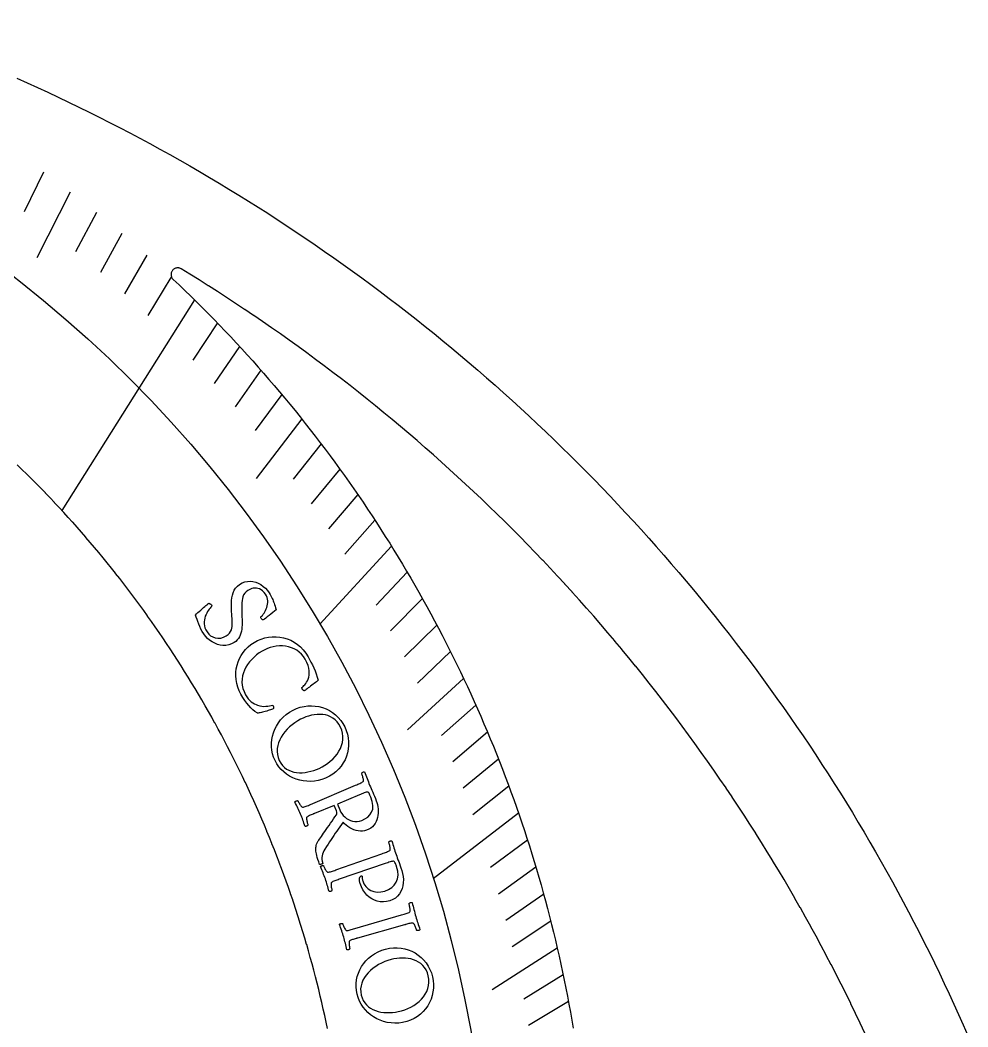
# Model space of a CAD drawing. Header units: millimetres. Extents: x -70 to 70, y -70 to 70.
# Drawn here: x 28.57 to 64.35, y 28.38 to 66.37 of the extents above; entities that cross this region are included whole.
import ezdxf

# ---------------------------------------------------------------- set-up
doc = ezdxf.new("R2010")
doc.units = ezdxf.units.MM
for name, color, linetype in [('CUT_INNER', 6, 'Continuous'), ('CUT_OUTER', 1, 'Continuous'), ('ENGRAVE', 7, 'Continuous'), ('ENGRAVE_FINE', 8, 'Continuous'), ('TEXT', 5, 'Continuous')]:
    doc.layers.add(name, color=color, linetype=linetype)

msp = doc.modelspace()

# ---------------------------------------------------------------- linework, layer by layer
at = {"layer": 'CUT_INNER'}
for points in [[(60.4605, 28.1439), (60.2874, 28.513), (60.2867, 28.5143), (60.1113, 28.8823), (60.1106, 28.8837), (59.9329, 29.2506), (59.9323, 29.252), (59.7523, 29.6178), (59.7516, 29.6192), (59.5695, 29.9839), (59.5688, 29.9853), (59.3844, 30.3488), (59.3837, 30.3502), (59.197, 30.7126), (59.1963, 30.714), (59.0075, 31.0753), (59.0068, 31.0767), (58.8157, 31.4368), (58.815, 31.4381), (58.6217, 31.7971), (58.621, 31.7984), (58.4255, 32.1562), (58.4247, 32.1575), (58.2271, 32.514), (58.2263, 32.5154), (58.0265, 32.8707), (58.0257, 32.872), (57.8237, 33.2261), (57.8229, 33.2275), (57.6187, 33.5803), (57.618, 33.5816), (57.4116, 33.9332), (57.4108, 33.9345), (57.2023, 34.2849), (57.2015, 34.2862), (56.9909, 34.6352), (56.9901, 34.6365), (56.7773, 34.9842), (56.7765, 34.9855), (56.5616, 35.332), (56.5607, 35.3333), (56.3437, 35.6783), (56.3429, 35.6796), (56.1237, 36.0234), (56.1229, 36.0247), (55.9016, 36.3671), (55.9008, 36.3684), (55.6774, 36.7094), (55.6766, 36.7107), (55.4511, 37.0503), (55.4503, 37.0516), (55.2228, 37.3899), (55.2219, 37.3912), (54.9923, 37.728), (54.9914, 37.7293), (54.7598, 38.0647), (54.7589, 38.066), (54.5252, 38.4), (54.5243, 38.4013), (54.2885, 38.7339), (54.2876, 38.7351), (54.0498, 39.0662), (54.0489, 39.0675), (53.8091, 39.3971), (53.8082, 39.3984), (53.5664, 39.7266), (53.5655, 39.7278), (53.3216, 40.0545), (53.3207, 40.0557), (53.0748, 40.3809), (53.0739, 40.3821), (52.8261, 40.7058), (52.8251, 40.707), (52.5753, 41.0292), (52.5743, 41.0304), (52.3226, 41.351), (52.3216, 41.3522), (52.0678, 41.6713), (52.0669, 41.6725), (51.8112, 41.99), (51.8102, 41.9912), (51.5526, 42.3071), (51.5516, 42.3083), (51.292, 42.6226), (51.291, 42.6238), (51.0295, 42.9365), (51.0285, 42.9377), (50.7651, 43.2488), (50.7641, 43.25), (50.4988, 43.5595), (50.4978, 43.5607), (50.2305, 43.8685), (50.2295, 43.8697), (49.9604, 44.1759), (49.9594, 44.1771), (49.6884, 44.4817), (49.6874, 44.4828), (49.4145, 44.7857), (49.4135, 44.7868), (49.1388, 45.0881), (49.1378, 45.0892), (48.8612, 45.3887), (48.8602, 45.3898), (48.5818, 45.6877), (48.5808, 45.6888), (48.3006, 45.9849), (48.2995, 45.986), (48.0175, 46.2804), (48.0164, 46.2815), (47.7326, 46.5742), (47.7316, 46.5753), (47.446, 46.8662), (47.4449, 46.8673), (47.1575, 47.1564), (47.1564, 47.1575), (46.8673, 47.4449), (46.8662, 47.446), (46.5753, 47.7316), (46.5742, 47.7326), (46.2815, 48.0164), (46.2804, 48.0175), (45.986, 48.2995), (45.9849, 48.3006), (45.6888, 48.5808), (45.6877, 48.5818), (45.3898, 48.8602), (45.3887, 48.8612), (45.0892, 49.1378), (45.0881, 49.1388), (44.7868, 49.4135), (44.7857, 49.4145), (44.4828, 49.6874), (44.4817, 49.6884), (44.1771, 49.9594), (44.1759, 49.9604), (43.8697, 50.2295), (43.8685, 50.2305), (43.5607, 50.4978), (43.5595, 50.4988), (43.25, 50.7641), (43.2488, 50.7651), (42.9377, 51.0285), (42.9365, 51.0295), (42.6238, 51.291), (42.6226, 51.292), (42.3083, 51.5516), (42.3071, 51.5526), (41.9912, 51.8102), (41.99, 51.8112), (41.6725, 52.0669), (41.6713, 52.0678), (41.3522, 52.3216), (41.351, 52.3226), (41.0304, 52.5743), (41.0292, 52.5753), (40.707, 52.8251), (40.7058, 52.8261), (40.3821, 53.0739), (40.3809, 53.0748), (40.0557, 53.3207), (40.0545, 53.3216), (39.7278, 53.5655), (39.7266, 53.5664), (39.3984, 53.8082), (39.3971, 53.8091), (39.0675, 54.0489), (39.0662, 54.0498), (38.7351, 54.2876), (38.7339, 54.2885), (38.4013, 54.5243), (38.4, 54.5252), (38.066, 54.7589), (38.0647, 54.7598), (37.7293, 54.9914), (37.728, 54.9923), (37.3912, 55.2219), (37.3899, 55.2228), (37.0516, 55.4503), (37.0503, 55.4511), (36.7107, 55.6766), (36.7094, 55.6774), (36.3684, 55.9008), (36.3671, 55.9016), (36.0247, 56.1229), (36.0234, 56.1237), (35.6796, 56.3429), (35.6783, 56.3437), (35.3333, 56.5607), (35.332, 56.5616), (34.9855, 56.7765), (34.9842, 56.7773), (34.6514, 56.981), (34.6299, 56.9927), (34.6074, 57.0023), (34.5841, 57.0096), (34.5602, 57.0146), (34.5359, 57.0173), (34.5114, 57.0175), (34.487, 57.0154), (34.463, 57.0109), (34.4395, 57.0041), (34.4168, 56.995), (34.3951, 56.9838), (34.3746, 56.9704), (34.3555, 56.9552), (34.3379, 56.9381), (34.3222, 56.9194), (34.3083, 56.8993), (34.2965, 56.8779), (34.2868, 56.8554), (34.2793, 56.8321), (34.2742, 56.8082), (34.2714, 56.7839), (34.271, 56.7594), (34.273, 56.7351), (34.2774, 56.711), (34.2841, 56.6875), (34.2931, 56.6647), (34.3043, 56.643), (34.3175, 56.6224), (34.3327, 56.6032), (34.3496, 56.5856), (34.3503, 56.585), (34.5729, 56.3743), (34.7951, 56.1615), (35.016, 55.9473), (35.2355, 55.7318), (35.4537, 55.5149), (35.6706, 55.2967), (35.8861, 55.0772), (36.1003, 54.8563), (36.3132, 54.6341), (36.5246, 54.4107), (36.7347, 54.1859), (36.9434, 53.9599), (37.1507, 53.7326), (37.3566, 53.504), (37.5611, 53.2741), (37.7642, 53.043), (37.9659, 52.8107), (38.1661, 52.5771), (38.3649, 52.3423), (38.5623, 52.1063), (38.7582, 51.8691), (38.9526, 51.6307), (39.1456, 51.3911), (39.3371, 51.1503), (39.5271, 50.9083), (39.7157, 50.6652), (39.9027, 50.421), (40.0883, 50.1756), (40.2723, 49.929), (40.4548, 49.6813), (40.6358, 49.4326), (40.8153, 49.1827), (40.9932, 48.9317), (41.1696, 48.6796), (41.3444, 48.4265), (41.5177, 48.1722), (41.6894, 47.917), (41.8595, 47.6606), (42.0281, 47.4033), (42.1951, 47.1449), (42.3605, 46.8855), (42.5243, 46.625), (42.6865, 46.3636), (42.8471, 46.1012), (43.006, 45.8378), (43.1634, 45.5734), (43.3191, 45.3081), (43.4732, 45.0418), (43.6257, 44.7746), (43.7765, 44.5065), (43.9257, 44.2374), (44.0732, 43.9674), (44.2191, 43.6966), (44.3633, 43.4248), (44.5058, 43.1521), (44.6467, 42.8786), (44.7858, 42.6042), (44.9233, 42.329), (45.0591, 42.053), (45.1932, 41.7761), (45.3256, 41.4984), (45.4563, 41.2198), (45.5853, 40.9405), (45.7125, 40.6604), (45.8381, 40.3796), (45.9619, 40.0979), (46.084, 39.8155), (46.2043, 39.5324), (46.3229, 39.2485), (46.4398, 38.9639), (46.5549, 38.6786), (46.6683, 38.3926), (46.7799, 38.1059), (46.8897, 37.8185), (46.9978, 37.5305), (47.1041, 37.2418), (47.2087, 36.9524), (47.3114, 36.6625), (47.4124, 36.3718), (47.5116, 36.0806), (47.609, 35.7888), (47.7046, 35.4964), (47.7984, 35.2034), (47.8905, 34.9098), (47.9807, 34.6157), (48.0691, 34.321), (48.1557, 34.0258), (48.2405, 33.73), (48.3234, 33.4338), (48.4046, 33.137), (48.4839, 32.8398), (48.5614, 32.542), (48.6371, 32.2438), (48.7109, 31.9452), (48.7829, 31.6461), (48.8531, 31.3465), (48.9214, 31.0466), (48.9879, 30.7462), (49.0526, 30.4454), (49.1154, 30.1442), (49.1763, 29.8427), (49.2354, 29.5407), (49.2927, 29.2384), (49.3481, 28.9358), (49.4016, 28.6329), (49.4533, 28.3296)], [(40.1758, 28.3089), (40.1248, 28.5538), (40.1245, 28.5553), (40.0719, 28.7998), (40.0716, 28.8013), (40.0175, 29.0455), (40.0172, 29.047), (39.9616, 29.2909), (39.9613, 29.2924), (39.9042, 29.5359), (39.9039, 29.5374), (39.8453, 29.7806), (39.845, 29.7821), (39.785, 30.0249), (39.7846, 30.0264), (39.7231, 30.2688), (39.7227, 30.2703), (39.6597, 30.5124), (39.6593, 30.5139), (39.5948, 30.7555), (39.5944, 30.757), (39.5284, 30.9983), (39.528, 30.9998), (39.4606, 31.2406), (39.4601, 31.2421), (39.3912, 31.4825), (39.3908, 31.484), (39.3204, 31.724), (39.32, 31.7255), (39.2481, 31.9651), (39.2476, 31.9665), (39.1743, 32.2057), (39.1738, 32.2071), (39.099, 32.4458), (39.0986, 32.4473), (39.0223, 32.6855), (39.0218, 32.6869), (38.9441, 32.9247), (38.9436, 32.9261), (38.8644, 33.1634), (38.8639, 33.1648), (38.7833, 33.4016), (38.7828, 33.4031), (38.7007, 33.6393), (38.7002, 33.6408), (38.6167, 33.8765), (38.6161, 33.878), (38.5312, 34.1132), (38.5306, 34.1147), (38.4442, 34.3494), (38.4437, 34.3508), (38.3558, 34.585), (38.3553, 34.5864), (38.266, 34.8201), (38.2654, 34.8215), (38.1747, 35.0546), (38.1741, 35.056), (38.0819, 35.2886), (38.0814, 35.29), (37.9878, 35.5219), (37.9872, 35.5234), (37.8922, 35.7547), (37.8916, 35.7561), (37.7952, 35.9869), (37.7946, 35.9883), (37.6967, 36.2185), (37.6961, 36.22), (37.5969, 36.4495), (37.5963, 36.4509), (37.4956, 36.6799), (37.495, 36.6813), (37.3929, 36.9097), (37.3923, 36.9111), (37.2888, 37.1388), (37.2882, 37.1402), (37.1834, 37.3673), (37.1827, 37.3687), (37.0765, 37.5951), (37.0758, 37.5965), (36.9682, 37.8223), (36.9675, 37.8237), (36.8585, 38.0488), (36.8578, 38.0501), (36.7474, 38.2746), (36.7467, 38.276), (36.635, 38.4997), (36.6343, 38.5011), (36.5211, 38.7242), (36.5204, 38.7255), (36.4059, 38.9479), (36.4052, 38.9493), (36.2893, 39.1709), (36.2886, 39.1723), (36.1714, 39.3932), (36.1707, 39.3946), (36.0521, 39.6148), (36.0514, 39.6162), (35.9314, 39.8357), (35.9307, 39.837), (35.8094, 40.0558), (35.8087, 40.0571), (35.686, 40.2751), (35.6853, 40.2764), (35.5613, 40.4937), (35.5606, 40.495), (35.4353, 40.7115), (35.4345, 40.7128), (35.3079, 40.9285), (35.3071, 40.9299), (35.1792, 41.1448), (35.1784, 41.1461), (35.0492, 41.3603), (35.0484, 41.3616), (34.9178, 41.5749), (34.917, 41.5762), (34.7851, 41.7888), (34.7843, 41.7901), (34.6512, 42.0018), (34.6503, 42.0031), (34.5159, 42.214), (34.515, 42.2153), (34.3793, 42.4254), (34.3784, 42.4266), (34.2414, 42.6359), (34.2406, 42.6372), (34.1022, 42.8456), (34.1014, 42.8468), (33.9618, 43.0544), (33.9609, 43.0556), (33.8201, 43.2623), (33.8192, 43.2636), (33.6771, 43.4694), (33.6762, 43.4707), (33.5328, 43.6756), (33.5319, 43.6769), (33.3873, 43.8809), (33.3864, 43.8822), (33.2405, 44.0853), (33.2396, 44.0866), (33.0924, 44.2888), (33.0915, 44.2901), (32.9431, 44.4914), (32.9422, 44.4927), (32.7926, 44.6931), (32.7917, 44.6943), (32.6408, 44.8939), (32.6399, 44.8951), (32.4878, 45.0937), (32.4869, 45.0949), (32.3336, 45.2925), (32.3327, 45.2937), (32.1782, 45.4905), (32.1773, 45.4917), (32.0216, 45.6874), (32.0206, 45.6886), (31.8637, 45.8834), (31.8627, 45.8846), (31.7047, 46.0784), (31.7037, 46.0796), (31.5444, 46.2725), (31.5434, 46.2737), (31.383, 46.4656), (31.382, 46.4667), (31.2204, 46.6576), (31.2194, 46.6588), (31.0566, 46.8487), (31.0556, 46.8498), (30.8916, 47.0387), (30.8906, 47.0399), (30.7255, 47.2278), (30.7245, 47.2289), (30.5582, 47.4158), (30.5572, 47.4169), (30.3898, 47.6028), (30.3888, 47.6039), (30.2202, 47.7887), (30.2192, 47.7899), (30.0495, 47.9736), (30.0485, 47.9748), (29.8777, 48.1575), (29.8766, 48.1586), (29.7047, 48.3403), (29.7037, 48.3414), (29.5306, 48.522), (29.5296, 48.5231), (29.3554, 48.7027), (29.3544, 48.7038), (29.1791, 48.8823), (29.1781, 48.8834), (29.0018, 49.0608), (29.0007, 49.0618), (28.8233, 49.2382), (28.8222, 49.2392), (28.6437, 49.4145), (28.6426, 49.4155), (28.463, 49.5897)]]:
    msp.add_lwpolyline(points, dxfattribs=at)
at = {"layer": 'CUT_OUTER'}
msp.add_lwpolyline([(28.4472, 64.1778), (28.8405, 64.0021), (29.2327, 63.8239), (29.6237, 63.6433), (30.0137, 63.4604), (30.4025, 63.275), (30.7902, 63.0873), (31.1767, 62.8972), (31.562, 62.7047), (31.9462, 62.5098), (32.3291, 62.3127), (32.7109, 62.1131), (33.0914, 61.9112), (33.4706, 61.707), (33.8486, 61.5005), (34.2254, 61.2916), (34.6008, 61.0805), (34.9749, 60.867), (35.3477, 60.6513), (35.7192, 60.4332), (36.0894, 60.2129), (36.4581, 59.9904), (36.8255, 59.7655), (37.1916, 59.5385), (37.5562, 59.3091), (37.9194, 59.0776), (38.2812, 58.8438), (38.6415, 58.6078), (39.0004, 58.3696), (39.3578, 58.1292), (39.7137, 57.8866), (40.0682, 57.6418), (40.4211, 57.3949), (40.7725, 57.1458), (41.1224, 56.8945), (41.4707, 56.6411), (41.8175, 56.3856), (42.1627, 56.128), (42.5063, 55.8682), (42.8483, 55.6063), (43.1887, 55.3424), (43.5274, 55.0763), (43.8645, 54.8082), (44.2, 54.538), (44.5338, 54.2658), (44.8659, 53.9915), (45.1964, 53.7152), (45.5251, 53.4369), (45.8522, 53.1566), (46.1775, 52.8742), (46.501, 52.5899), (46.8228, 52.3036), (47.1429, 52.0153), (47.4611, 51.725), (47.7776, 51.4328), (48.0923, 51.1387), (48.4052, 50.8427), (48.7162, 50.5447), (49.0255, 50.2448), (49.3328, 49.9431), (49.6384, 49.6394), (49.942, 49.3339), (50.2438, 49.0266), (50.5436, 48.7173), (50.8416, 48.4063), (51.1377, 48.0934), (51.4318, 47.7787), (51.724, 47.4623), (52.0143, 47.144), (52.3025, 46.824), (52.5889, 46.5022), (52.8732, 46.1786), (53.1556, 45.8533), (53.4359, 45.5263), (53.7142, 45.1976), (53.9906, 44.8671), (54.2648, 44.535), (54.5371, 44.2012), (54.8073, 43.8657), (55.0754, 43.5286), (55.3414, 43.1899), (55.6054, 42.8495), (55.8673, 42.5075), (56.1271, 42.1639), (56.3847, 41.8187), (56.6402, 41.4719), (56.8936, 41.1236), (57.1449, 40.7738), (57.394, 40.4224), (57.641, 40.0694), (57.8857, 39.715), (58.1283, 39.3591), (58.3687, 39.0017), (58.607, 38.6428), (58.843, 38.2825), (59.0767, 37.9207), (59.3083, 37.5575), (59.5376, 37.1929), (59.7647, 36.8268), (59.9896, 36.4594), (60.2122, 36.0907), (60.4325, 35.7205), (60.6505, 35.3491), (60.8663, 34.9762), (61.0797, 34.6021), (61.2909, 34.2267), (61.4998, 33.85), (61.7063, 33.472), (61.9105, 33.0927), (62.1124, 32.7122), (62.3119, 32.3305), (62.5092, 31.9475), (62.704, 31.5634), (62.8965, 31.1781), (63.0866, 30.7915), (63.2744, 30.4039), (63.4597, 30.0151), (63.6427, 29.6251), (63.8233, 29.234), (64.0014, 28.8419), (64.1772, 28.4486), (64.3506, 28.0543)], dxfattribs=at)
at = {"layer": 'ENGRAVE'}
for points in [[(35.1575, 55.8086), (30.152, 47.8629)], [(42.5907, 46.5183), (39.8936, 43.5725)], [(47.3881, 36.4423), (44.1694, 33.967)]]:
    msp.add_lwpolyline(points, dxfattribs=at)
msp.add_circle((0, 20.0601), 46.307, dxfattribs=at)
at = {"layer": 'ENGRAVE_FINE'}
for points in [[(29.4566, 60.6349), (28.7272, 59.1334)], [(30.4678, 59.8813), (29.204, 57.3975)], [(31.4551, 59.106), (30.6689, 57.6287)], [(32.4181, 58.3102), (31.6039, 56.8456)], [(33.3565, 57.4948), (32.5144, 56.0433)], [(34.2697, 56.6606), (33.4001, 55.2228)], [(36.0196, 54.9399), (35.0957, 53.5306)], [(36.8557, 54.0552), (35.905, 52.6609)], [(37.6655, 53.1557), (36.6884, 51.7767)], [(38.449, 52.2421), (37.4457, 50.8789)], [(39.206, 51.3155), (37.4894, 49.0687)], [(39.9364, 50.3767), (38.8816, 49.0463)], [(40.64, 49.4267), (39.5601, 48.1133)], [(41.3169, 48.4664), (40.2121, 47.1704)], [(41.9672, 47.4967), (40.8378, 46.2184)], [(43.1877, 45.5323), (42.0101, 44.2908)], [(43.7581, 44.5394), (42.5571, 43.3168)], [(44.3022, 43.5404), (43.078, 42.3372)], [(44.8201, 42.5361), (43.573, 41.3526)], [(45.3119, 41.5274), (43.1937, 39.5861)], [(45.7778, 40.5149), (44.4863, 39.3719)], [(46.2182, 39.4995), (44.905, 38.3772)], [(46.6332, 38.4818), (45.2988, 37.3806)], [(47.0231, 37.4625), (45.6678, 36.3828)], [(47.7287, 35.4218), (46.333, 34.3861)], [(48.045, 34.4018), (46.6298, 33.3884)], [(48.3375, 33.3827), (46.9031, 32.3921)], [(48.6065, 32.3652), (47.1534, 31.3976)], [(48.8524, 31.3498), (46.3962, 29.7736)], [(49.0754, 30.3371), (47.5861, 29.4165)], [(49.276, 29.3275), (47.7694, 28.4308)]]:
    msp.add_lwpolyline(points, dxfattribs=at)
at = {"layer": 'TEXT'}
for points in [[(37.975, 44.7557), (38.0115, 44.6976), (38.0431, 44.6435), (38.0697, 44.5934), (38.0913, 44.5474), (38.11, 44.5027), (38.1277, 44.4568), (38.1446, 44.4096), (38.1606, 44.3613), (38.1772, 44.3094), (38.1961, 44.2518), (38.2171, 44.1885), (38.2404, 44.1195), (38.1758, 44.0634), (38.1092, 44.0078), (38.0407, 43.9527), (37.9702, 43.8981), (37.9031, 43.8474), (37.8448, 43.8039), (37.7954, 43.7677), (37.7548, 43.7387), (37.7459, 43.7335), (37.7354, 43.7333), (37.7234, 43.7381), (37.7098, 43.7481), (37.6965, 43.7602), (37.6852, 43.7716), (37.6761, 43.7823), (37.669, 43.7922), (37.6619, 43.8056), (37.6576, 43.8186), (37.656, 43.8314), (37.6572, 43.8439), (37.6886, 43.8718), (37.7203, 43.9053), (37.7524, 43.9445), (37.7848, 43.9893), (37.8157, 44.0385), (37.8433, 44.0907), (37.8677, 44.146), (37.8887, 44.2045), (37.9053, 44.265), (37.916, 44.3268), (37.9211, 44.3897), (37.9204, 44.4539), (37.9124, 44.5181), (37.8955, 44.5811), (37.8698, 44.6428), (37.8352, 44.7033), (37.7836, 44.7739), (37.7293, 44.831), (37.6725, 44.8746), (37.6133, 44.9048), (37.553, 44.9239), (37.4932, 44.9342), (37.4338, 44.9358), (37.3749, 44.9287), (37.3181, 44.9149), (37.2649, 44.8967), (37.2154, 44.8739), (37.1695, 44.8468), (37.1041, 44.7961), (37.0511, 44.7398), (37.0105, 44.6778), (36.9822, 44.6102), (36.9631, 44.5381), (36.9501, 44.4627), (36.9431, 44.384), (36.9422, 44.302), (36.944, 44.2182), (36.9453, 44.1338), (36.9462, 44.049), (36.9466, 43.9637), (36.9481, 43.8988), (36.9496, 43.8307), (36.9511, 43.7594), (36.9526, 43.6849), (36.9528, 43.6087), (36.9504, 43.5323), (36.9453, 43.4557), (36.9377, 43.3789), (36.9257, 43.3035), (36.9076, 43.231), (36.8833, 43.1614), (36.853, 43.0946), (36.8153, 43.0322), (36.7691, 42.9756), (36.7144, 42.9249), (36.6511, 42.88), (36.5504, 42.8269), (36.4471, 42.7911), (36.341, 42.7725), (36.2324, 42.771), (36.1242, 42.7845), (36.0195, 42.8109), (35.9183, 42.85), (35.8205, 42.9019), (35.7288, 42.9647), (35.6458, 43.0364), (35.5715, 43.117), (35.5058, 43.2068), (35.4508, 43.2964), (35.4017, 43.3876), (35.3585, 43.4805), (35.3212, 43.5752), (35.2872, 43.6679), (35.254, 43.7551), (35.2216, 43.8367), (35.1901, 43.9129), (35.2369, 43.9599), (35.286, 44.0075), (35.3374, 44.0556), (35.391, 44.1044), (35.4442, 44.1518), (35.4944, 44.1959), (35.5415, 44.2365), (35.5855, 44.2738), (35.6241, 44.3059), (35.6548, 44.3309), (35.6776, 44.3489), (35.6925, 44.3599), (35.7077, 44.3564), (35.7227, 44.3518), (35.7375, 44.346), (35.7521, 44.3391), (35.7658, 44.3309), (35.7781, 44.3214), (35.7889, 44.3106), (35.7983, 44.2984), (35.8063, 44.2822), (35.808, 44.2664), (35.8034, 44.251), (35.7926, 44.236), (35.7692, 44.2101), (35.7431, 44.178), (35.7142, 44.1397), (35.6824, 44.0953), (35.6502, 44.0455), (35.62, 43.9912), (35.5918, 43.9324), (35.5656, 43.8691), (35.544, 43.8025), (35.5295, 43.7335), (35.5221, 43.6621), (35.5218, 43.5885), (35.5311, 43.513), (35.5527, 43.4364), (35.5865, 43.3584), (35.6326, 43.2791), (35.6937, 43.201), (35.7657, 43.1376), (35.8488, 43.0889), (35.9429, 43.0549), (36.0434, 43.0398), (36.1455, 43.0482), (36.2493, 43.0802), (36.3548, 43.1357), (36.4243, 43.1859), (36.4799, 43.2393), (36.5216, 43.2961), (36.5494, 43.3563), (36.5672, 43.4198), (36.5788, 43.4867), (36.5841, 43.557), (36.5833, 43.6308), (36.5791, 43.7076), (36.5743, 43.7871), (36.5688, 43.8694), (36.5628, 43.9544), (36.5589, 44.0513), (36.556, 44.1509), (36.5542, 44.253), (36.5534, 44.3578), (36.5571, 44.4625), (36.5689, 44.5644), (36.5886, 44.6635), (36.6164, 44.7598), (36.6554, 44.8505), (36.7087, 44.9327), (36.7765, 45.0063), (36.8588, 45.0714), (36.9551, 45.1273), (37.0541, 45.1659), (37.1558, 45.1873), (37.2602, 45.1913), (37.3646, 45.1797), (37.4663, 45.1547), (37.5653, 45.1161), (37.6615, 45.0639), (37.7522, 45.0004), (37.8347, 44.9278), (37.909, 44.8463), (37.975, 44.7557)], [(39.4468, 42.3384), (39.501, 42.24), (39.5542, 42.1381), (39.6065, 42.0327), (39.6579, 41.9239), (39.7068, 41.8119), (39.752, 41.6968), (39.7934, 41.5789), (39.831, 41.458), (39.8265, 41.4544), (39.813, 41.4437), (39.7905, 41.4259), (39.7589, 41.4009), (39.7212, 41.3714), (39.6802, 41.3398), (39.6359, 41.3061), (39.5884, 41.2704), (39.5403, 41.2344), (39.4946, 41.2), (39.4511, 41.1672), (39.4099, 41.1359), (39.3739, 41.1088), (39.346, 41.0882), (39.3261, 41.0741), (39.3142, 41.0667), (39.3065, 41.0625), (39.2965, 41.0624), (39.2844, 41.0662), (39.2702, 41.0741), (39.2558, 41.0847), (39.243, 41.0969), (39.2319, 41.1106), (39.2224, 41.1259), (39.2159, 41.1398), (39.2114, 41.1535), (39.2088, 41.1669), (39.2083, 41.1802), (39.2297, 41.1987), (39.2554, 41.223), (39.2855, 41.2533), (39.3199, 41.2895), (39.3553, 41.332), (39.3883, 41.3811), (39.4191, 41.4368), (39.4474, 41.4991), (39.4703, 41.5682), (39.4846, 41.6441), (39.4904, 41.727), (39.4875, 41.8168), (39.4725, 41.9138), (39.4422, 42.0182), (39.3964, 42.1299), (39.3351, 42.2488), (39.2693, 42.3513), (39.1944, 42.4419), (39.1104, 42.5206), (39.0174, 42.5872), (38.9177, 42.6422), (38.8134, 42.6859), (38.7046, 42.7184), (38.5914, 42.7396), (38.476, 42.7501), (38.3607, 42.7505), (38.2455, 42.7407), (38.1305, 42.7209), (38.0179, 42.6919), (37.9098, 42.6546), (37.8063, 42.6091), (37.7074, 42.5555), (37.602, 42.4876), (37.502, 42.4128), (37.4072, 42.3313), (37.3178, 42.2431), (37.2356, 42.1493), (37.1628, 42.051), (37.0993, 41.9482), (37.0451, 41.8411), (37.0018, 41.7305), (36.9712, 41.6177), (36.9533, 41.5024), (36.948, 41.3848), (36.9574, 41.2658), (36.9836, 41.1463), (37.0266, 41.0263), (37.0863, 40.9055), (37.1357, 40.8253), (37.1881, 40.7552), (37.2436, 40.6951), (37.3022, 40.6451), (37.3621, 40.6031), (37.4217, 40.5674), (37.481, 40.5378), (37.5399, 40.5145), (37.62, 40.491), (37.6988, 40.4765), (37.7764, 40.4711), (37.8527, 40.4749), (37.9255, 40.4842), (37.9923, 40.4952), (38.0531, 40.5079), (38.108, 40.5223), (38.1264, 40.4905), (38.138, 40.457), (38.1431, 40.4218), (38.1414, 40.385), (38.1239, 40.3768), (38.0987, 40.3666), (38.0657, 40.3545), (38.0251, 40.3404), (37.9795, 40.3253), (37.9318, 40.31), (37.8821, 40.2945), (37.8303, 40.2787), (37.7786, 40.2638), (37.7294, 40.2508), (37.6826, 40.2397), (37.6382, 40.2305), (37.5986, 40.2238), (37.5661, 40.2202), (37.5406, 40.2198), (37.5222, 40.2226), (37.4394, 40.2801), (37.3591, 40.3456), (37.2812, 40.4189), (37.2055, 40.5001), (37.1313, 40.5907), (37.0578, 40.692), (36.9848, 40.804), (36.9121, 40.9268), (36.8429, 41.063), (36.7886, 41.2003), (36.7493, 41.339), (36.7248, 41.4791), (36.7144, 41.6188), (36.7171, 41.7562), (36.7328, 41.8914), (36.7618, 42.0245), (36.8031, 42.1538), (36.8558, 42.2777), (36.92, 42.3961), (36.9958, 42.5091), (37.0824, 42.615), (37.1792, 42.7121), (37.2862, 42.8003), (37.4036, 42.8795), (37.5352, 42.9518), (37.67, 43.0098), (37.8081, 43.0534), (37.9495, 43.0825), (38.0922, 43.0975), (38.2344, 43.0988), (38.376, 43.0863), (38.5171, 43.0599), (38.6554, 43.0194), (38.7889, 42.9644), (38.9173, 42.8949), (39.0407, 42.8111), (39.1568, 42.7131), (39.2632, 42.6017), (39.36, 42.4767), (39.4468, 42.3384)], [(40.8274, 39.6942), (40.8854, 39.5577), (40.9291, 39.4193), (40.9585, 39.2792), (40.9737, 39.1373), (40.9746, 38.9959), (40.9616, 38.857), (40.9346, 38.7206), (40.8936, 38.5869), (40.8394, 38.4576), (40.7724, 38.3347), (40.6927, 38.2181), (40.6004, 38.1079), (40.4956, 38.0061), (40.3786, 37.9149), (40.2493, 37.8343), (40.1079, 37.7641), (39.9681, 37.7101), (39.8273, 37.6712), (39.6857, 37.6472), (39.5432, 37.6379), (39.4018, 37.6421), (39.2633, 37.6583), (39.1278, 37.6866), (38.9951, 37.7267), (38.8674, 37.7783), (38.7467, 37.8406), (38.6328, 37.9137), (38.5257, 37.9976), (38.4274, 38.0915), (38.3399, 38.1947), (38.2631, 38.3072), (38.1969, 38.4292), (38.1434, 38.5552), (38.1029, 38.6837), (38.0755, 38.8149), (38.061, 38.9487), (38.0596, 39.0832), (38.0712, 39.2161), (38.0959, 39.3475), (38.1338, 39.4775), (38.1843, 39.6044), (38.2469, 39.7266), (38.3217, 39.8441), (38.4087, 39.957), (38.5078, 40.0629), (38.6188, 40.1596), (38.7417, 40.2472), (38.8767, 40.3254), (39.0128, 40.3884), (39.151, 40.4366), (39.2915, 40.4699), (39.4341, 40.4881), (39.5767, 40.492), (39.7171, 40.4826), (39.8552, 40.4596), (39.9911, 40.4232), (40.1227, 40.3736), (40.2481, 40.3114), (40.3672, 40.2366), (40.4798, 40.1491), (40.5836, 40.0503), (40.6762, 39.9415), (40.7575, 39.8227), (40.8274, 39.6942)], [(40.668, 39.6892), (40.6087, 39.7962), (40.541, 39.8888), (40.465, 39.967), (40.3808, 40.0306), (40.2905, 40.0813), (40.1963, 40.1204), (40.0981, 40.148), (39.996, 40.1641), (39.8914, 40.1699), (39.7858, 40.1667), (39.6791, 40.1544), (39.5713, 40.1332), (39.4646, 40.1045), (39.3608, 40.07), (39.2599, 40.0296), (39.162, 39.9834), (39.052, 39.9226), (38.946, 39.8541), (38.8442, 39.7782), (38.7465, 39.6949), (38.6549, 39.6056), (38.5718, 39.5118), (38.497, 39.4136), (38.4306, 39.311), (38.3744, 39.2052), (38.3304, 39.0976), (38.2985, 38.9882), (38.2787, 38.8769), (38.2734, 38.7648), (38.2849, 38.653), (38.3132, 38.5413), (38.3583, 38.4297), (38.4139, 38.3288), (38.4779, 38.2413), (38.5501, 38.1672), (38.6308, 38.1065), (38.7183, 38.0578), (38.8107, 38.0195), (38.9082, 37.9917), (39.0108, 37.9744), (39.1165, 37.9666), (39.2235, 37.9673), (39.3316, 37.9765), (39.4411, 37.9943), (39.5496, 38.0192), (39.6554, 38.0497), (39.7583, 38.0858), (39.8582, 38.1276), (39.9708, 38.1834), (40.0793, 38.2469), (40.1836, 38.3182), (40.2837, 38.3974), (40.3774, 38.4833), (40.4625, 38.5748), (40.5387, 38.672), (40.6062, 38.7749), (40.663, 38.882), (40.7072, 38.9917), (40.7386, 39.1042), (40.7574, 39.2192), (40.7611, 39.3359), (40.7475, 39.4532), (40.7165, 39.571), (40.668, 39.6892)], [(42.0195, 36.9105), (42.0452, 36.838), (42.0656, 36.7622), (42.0806, 36.683), (42.0903, 36.6006), (42.094, 36.517), (42.0912, 36.4344), (42.082, 36.3528), (42.0664, 36.2722), (42.0436, 36.1943), (42.0129, 36.1206), (41.9743, 36.051), (41.9278, 35.9857), (41.8729, 35.9263), (41.8088, 35.8746), (41.7356, 35.8305), (41.6534, 35.7939), (41.5797, 35.772), (41.5031, 35.7608), (41.4236, 35.7602), (41.3413, 35.7702), (41.2585, 35.7891), (41.1776, 35.8151), (41.0987, 35.8484), (41.0216, 35.8888), (40.9488, 35.9348), (40.8826, 35.9846), (40.8231, 36.0385), (40.7702, 36.0963), (40.7046, 36.0087), (40.6421, 35.9238), (40.5826, 35.8416), (40.5262, 35.7619), (40.4716, 35.6831), (40.4175, 35.6036), (40.364, 35.5233), (40.3109, 35.4422), (40.2566, 35.3586), (40.1996, 35.2706), (40.1396, 35.1782), (40.0767, 35.0816), (40.0388, 35.0174), (40.0087, 34.9543), (39.9865, 34.8921), (39.9721, 34.831), (39.9658, 34.7674), (39.968, 34.698), (39.9787, 34.6229), (39.9979, 34.5419), (39.9902, 34.5316), (39.9777, 34.523), (39.9605, 34.5162), (39.9386, 34.5112), (39.9167, 34.5076), (39.8996, 34.5051), (39.8875, 34.5039), (39.8802, 34.5038), (39.8463, 34.5997), (39.8172, 34.6877), (39.7927, 34.768), (39.7731, 34.8406), (39.7578, 34.9049), (39.7465, 34.9607), (39.7392, 35.0079), (39.736, 35.0465), (39.737, 35.0724), (39.7388, 35.1032), (39.7413, 35.139), (39.7446, 35.1797), (39.7518, 35.224), (39.7661, 35.2704), (39.7875, 35.3191), (39.8161, 35.37), (39.8307, 35.3925), (39.8512, 35.4232), (39.8773, 35.4619), (39.9092, 35.5088), (39.9459, 35.5623), (39.9865, 35.6209), (40.0309, 35.6847), (40.0792, 35.7537), (40.1303, 35.8265), (40.1829, 35.902), (40.2371, 35.98), (40.2928, 36.0607), (40.3491, 36.1421), (40.4049, 36.2223), (40.4602, 36.3014), (40.515, 36.3792), (40.5283, 36.4081), (40.5326, 36.4417), (40.5278, 36.4801), (40.5139, 36.5232), (40.4276, 36.7339), (39.6846, 36.4275), (39.6785, 36.425), (39.6724, 36.4225), (39.6663, 36.4199), (39.6602, 36.4174), (39.654, 36.4149), (39.6479, 36.4124), (39.6418, 36.4098), (39.6357, 36.4073), (39.5978, 36.3916), (39.5619, 36.3763), (39.5278, 36.3615), (39.4957, 36.3472), (39.4661, 36.3331), (39.4399, 36.3189), (39.4169, 36.3046), (39.3974, 36.2902), (39.3903, 36.2791), (39.3862, 36.2621), (39.3852, 36.2393), (39.387, 36.2107), (39.3912, 36.179), (39.3971, 36.1468), (39.4046, 36.1141), (39.4138, 36.0809), (39.4232, 36.0501), (39.4313, 36.0247), (39.4381, 36.0046), (39.4436, 35.9898), (39.436, 35.9805), (39.4249, 35.9712), (39.4102, 35.9619), (39.3919, 35.9526), (39.3729, 35.9451), (39.3561, 35.9411), (39.3414, 35.9406), (39.3289, 35.9435), (39.3088, 36.0047), (39.2888, 36.0645), (39.269, 36.123), (39.2493, 36.18), (39.2292, 36.2366), (39.2079, 36.2936), (39.1854, 36.3509), (39.1618, 36.4087), (39.1379, 36.4648), (39.1129, 36.521), (39.0869, 36.5773), (39.0599, 36.6338), (39.032, 36.6905), (39.0036, 36.7475), (38.9746, 36.8049), (38.9451, 36.8626), (38.9518, 36.8736), (38.9625, 36.8837), (38.9772, 36.8928), (38.9959, 36.9011), (39.0153, 36.9075), (39.0323, 36.9114), (39.0467, 36.9128), (39.0587, 36.9116), (39.0653, 36.8973), (39.0748, 36.8784), (39.0872, 36.8547), (39.1025, 36.8264), (39.1197, 36.7964), (39.1378, 36.7677), (39.1569, 36.7403), (39.1769, 36.7141), (39.1961, 36.692), (39.213, 36.6769), (39.2276, 36.6687), (39.2398, 36.6676), (39.269, 36.6715), (39.301, 36.6787), (39.3358, 36.6891), (39.3735, 36.7028), (39.4133, 36.7186), (39.4545, 36.7353), (39.4971, 36.7528), (39.5411, 36.7713), (41.2355, 37.4923), (41.2795, 37.5111), (41.3222, 37.5296), (41.3635, 37.5479), (41.4034, 37.5658), (41.4403, 37.5838), (41.4726, 37.6019), (41.5003, 37.6204), (41.5234, 37.6391), (41.5324, 37.6496), (41.5369, 37.6667), (41.5368, 37.6902), (41.5321, 37.7203), (41.5246, 37.7537), (41.5161, 37.7874), (41.5066, 37.8212), (41.4961, 37.8553), (41.4857, 37.8867), (41.4768, 37.9128), (41.4692, 37.9336), (41.463, 37.9489), (41.4702, 37.9588), (41.481, 37.9686), (41.4954, 37.9784), (41.5134, 37.9883), (41.5322, 37.9962), (41.549, 38.0005), (41.5637, 38.0011), (41.5765, 37.9979), (41.6016, 37.9337), (41.626, 37.8701), (41.6497, 37.8072), (41.6728, 37.745), (41.6957, 37.6833), (41.7192, 37.6222), (41.7433, 37.5617), (41.768, 37.5017), (41.7945, 37.4388), (41.8224, 37.3736), (41.8518, 37.3062), (41.8825, 37.2365), (41.9146, 37.163), (41.9482, 37.0842), (41.9832, 37), (42.0195, 36.9105)], [(41.4684, 36.1659), (41.5906, 36.2239), (41.6939, 36.2957), (41.778, 36.3815), (41.843, 36.4812), (41.8828, 36.5964), (41.8914, 36.7283), (41.8686, 36.8768), (41.8142, 37.0416), (41.8051, 37.0633), (41.7934, 37.0898), (41.7791, 37.1211), (41.7623, 37.1573), (41.7442, 37.1911), (41.7265, 37.2155), (41.709, 37.2302), (41.692, 37.2355), (41.6673, 37.2342), (41.637, 37.2284), (41.6011, 37.2181), (41.5596, 37.2033), (41.5152, 37.1861), (41.4706, 37.1685), (41.4259, 37.1505), (41.3811, 37.1321), (40.5501, 36.7845), (40.6383, 36.5689), (40.6744, 36.4928), (40.7185, 36.422), (40.7708, 36.3565), (40.8312, 36.2962), (40.898, 36.2432), (40.9693, 36.1993), (41.0452, 36.1647), (41.1257, 36.1392), (41.2092, 36.1252), (41.2942, 36.1249), (41.3806, 36.1385), (41.4684, 36.1659)], [(42.5304, 33.1357), (42.4075, 33.106), (42.2877, 33.093), (42.1711, 33.0969), (42.0577, 33.1174), (41.9494, 33.1535), (41.8479, 33.2041), (41.7533, 33.2692), (41.6655, 33.3487), (41.5861, 33.4414), (41.5167, 33.5462), (41.4572, 33.6632), (41.4075, 33.7923), (41.4019, 33.8107), (41.3966, 33.8321), (41.3914, 33.8565), (41.3863, 33.8839), (41.3823, 33.9116), (41.3801, 33.937), (41.3799, 33.9601), (41.3817, 33.981), (41.385, 33.988), (41.3894, 33.9977), (41.395, 34.0102), (41.4017, 34.0254), (41.4103, 34.0407), (41.4219, 34.0534), (41.4364, 34.0636), (41.4538, 34.0712), (41.4649, 34.0735), (41.4733, 34.072), (41.479, 34.0665), (41.4818, 34.0571), (41.4833, 34.0385), (41.4847, 34.0192), (41.486, 33.9993), (41.4872, 33.9788), (41.4892, 33.9577), (41.4929, 33.9359), (41.4981, 33.9136), (41.5051, 33.8906), (41.5552, 33.7739), (41.6225, 33.674), (41.707, 33.5907), (41.8088, 33.5238), (41.9246, 33.4785), (42.0513, 33.4599), (42.1887, 33.4681), (42.3369, 33.5033), (42.4795, 33.5605), (42.5998, 33.6347), (42.6978, 33.7259), (42.7734, 33.8344), (42.8224, 33.9592), (42.8407, 34.0991), (42.828, 34.254), (42.7842, 34.4236), (42.7765, 34.4458), (42.7664, 34.473), (42.7541, 34.5051), (42.7395, 34.5423), (42.7236, 34.5772), (42.7074, 34.6025), (42.6909, 34.6184), (42.6742, 34.6247), (42.6495, 34.6249), (42.6189, 34.621), (42.5824, 34.6129), (42.54, 34.6007), (42.4947, 34.5863), (42.4491, 34.5715), (42.4034, 34.5563), (42.3575, 34.5408), (40.6193, 33.9465), (40.5742, 33.9309), (40.5307, 33.9156), (40.4889, 33.9006), (40.4487, 33.8859), (40.4115, 33.871), (40.3786, 33.8556), (40.3499, 33.8396), (40.3255, 33.8231), (40.3178, 33.8124), (40.3127, 33.7957), (40.3102, 33.7731), (40.3103, 33.7444), (40.3125, 33.7126), (40.3162, 33.6805), (40.3215, 33.648), (40.3283, 33.6152), (40.3355, 33.5848), (40.3418, 33.5596), (40.3472, 33.5395), (40.3517, 33.5245), (40.3436, 33.5157), (40.3319, 33.5071), (40.3167, 33.4987), (40.2979, 33.4906), (40.2785, 33.4842), (40.2614, 33.4813), (40.2467, 33.4817), (40.2344, 33.4854), (40.2181, 33.5477), (40.2018, 33.6087), (40.1856, 33.6682), (40.1695, 33.7264), (40.1529, 33.7841), (40.1352, 33.8422), (40.1163, 33.9009), (40.0963, 33.96), (40.076, 34.0173), (40.0547, 34.0746), (40.0324, 34.1318), (40.0092, 34.1889), (39.9852, 34.2463), (39.9606, 34.3044), (39.9354, 34.3631), (39.9096, 34.4224), (39.9169, 34.4329), (39.9282, 34.4423), (39.9434, 34.4505), (39.9626, 34.4576), (39.9824, 34.4629), (39.9996, 34.4657), (40.0141, 34.4662), (40.0259, 34.4642), (40.0316, 34.4497), (40.0398, 34.4306), (40.0505, 34.4069), (40.0637, 34.3786), (40.0787, 34.3485), (40.0947, 34.3193), (40.1119, 34.2911), (40.1302, 34.2639), (40.1481, 34.2407), (40.164, 34.2245), (40.178, 34.2155), (40.1901, 34.2136), (40.2195, 34.2157), (40.2519, 34.2209), (40.2873, 34.2292), (40.3258, 34.2405), (40.3664, 34.2538), (40.4086, 34.2679), (40.4522, 34.2828), (40.4973, 34.2985), (42.2344, 34.9093), (42.2796, 34.9253), (42.3233, 34.9411), (42.3656, 34.9568), (42.4066, 34.9722), (42.4445, 34.9878), (42.4779, 35.004), (42.5067, 35.0207), (42.5309, 35.0379), (42.5406, 35.0479), (42.5461, 35.0646), (42.5474, 35.0881), (42.5446, 35.1184), (42.5392, 35.1523), (42.5328, 35.1864), (42.5254, 35.2208), (42.517, 35.2554), (42.5086, 35.2874), (42.5013, 35.314), (42.495, 35.3352), (42.4898, 35.3509), (42.4976, 35.3603), (42.5089, 35.3694), (42.5239, 35.3784), (42.5425, 35.3871), (42.5617, 35.3938), (42.5788, 35.3971), (42.5936, 35.3967), (42.6061, 35.3928), (42.6272, 35.3271), (42.6476, 35.2622), (42.6674, 35.1979), (42.6865, 35.1344), (42.7056, 35.0714), (42.7253, 35.009), (42.7456, 34.9471), (42.7665, 34.8857), (42.7891, 34.8212), (42.813, 34.7544), (42.8381, 34.6853), (42.8644, 34.6139), (42.892, 34.5386), (42.9206, 34.4579), (42.9503, 34.3717), (42.981, 34.2801), (43.0128, 34.1654), (43.0328, 34.0496), (43.0408, 33.9328), (43.037, 33.8151), (43.0207, 33.7002), (42.9915, 33.5916), (42.9493, 33.4896), (42.8943, 33.394), (42.8254, 33.3086), (42.7418, 33.2372), (42.6434, 33.1796), (42.5304, 33.1357)], [(43.5071, 32.5465), (43.5258, 32.4826), (43.545, 32.4197), (43.5646, 32.3579), (43.5847, 32.2971), (43.6051, 32.236), (43.6256, 32.1735), (43.646, 32.1094), (43.6665, 32.0439), (43.6585, 32.0335), (43.6466, 32.0247), (43.6308, 32.0175), (43.6111, 32.012), (43.5909, 32.0084), (43.5736, 32.007), (43.559, 32.008), (43.5472, 32.0112), (43.5424, 32.0272), (43.5353, 32.0485), (43.5258, 32.0752), (43.5139, 32.1072), (43.5006, 32.1412), (43.4868, 32.1738), (43.4725, 32.2051), (43.4577, 32.2351), (43.4427, 32.2608), (43.428, 32.2794), (43.4136, 32.2909), (43.3995, 32.2953), (43.3749, 32.2948), (43.3476, 32.292), (43.3175, 32.2869), (43.2846, 32.2796), (43.2495, 32.2707), (43.213, 32.2611), (43.1749, 32.2508), (43.1352, 32.2398), (43.1289, 32.238), (43.1225, 32.2362), (43.1161, 32.2344), (43.1097, 32.2326), (43.1034, 32.2308), (43.097, 32.229), (43.0906, 32.2272), (43.0842, 32.2254), (41.3121, 31.725), (41.3058, 31.7232), (41.2994, 31.7214), (41.293, 31.7196), (41.2866, 31.7178), (41.2803, 31.716), (41.2739, 31.7142), (41.2675, 31.7124), (41.2611, 31.7106), (41.2217, 31.6993), (41.1843, 31.6883), (41.1487, 31.6776), (41.1151, 31.6671), (41.0841, 31.6565), (41.0564, 31.6454), (41.032, 31.6339), (41.0109, 31.6219), (41.0026, 31.6116), (40.9966, 31.5952), (40.9929, 31.5727), (40.9915, 31.5441), (40.992, 31.5121), (40.9941, 31.4794), (40.9978, 31.4461), (41.003, 31.412), (41.0088, 31.3804), (41.0139, 31.3542), (41.0183, 31.3334), (41.022, 31.3182), (41.0135, 31.3098), (41.0013, 31.3018), (40.9857, 31.2943), (40.9664, 31.2872), (40.9467, 31.2819), (40.9295, 31.2798), (40.9149, 31.281), (40.9028, 31.2854), (40.8899, 31.3486), (40.8769, 31.4103), (40.864, 31.4706), (40.8511, 31.5295), (40.8376, 31.5881), (40.8231, 31.6471), (40.8074, 31.7067), (40.7906, 31.7668), (40.7734, 31.8253), (40.7551, 31.884), (40.7358, 31.9429), (40.7154, 32.0022), (40.6943, 32.0617), (40.6727, 32.1217), (40.6506, 32.182), (40.628, 32.2428), (40.6359, 32.2529), (40.6476, 32.2617), (40.6633, 32.2691), (40.6828, 32.2751), (40.7029, 32.2793), (40.7202, 32.2812), (40.7347, 32.2809), (40.7464, 32.2783), (40.7513, 32.2633), (40.7586, 32.2434), (40.7682, 32.2185), (40.7801, 32.1886), (40.7937, 32.1568), (40.8084, 32.1262), (40.8241, 32.0967), (40.8409, 32.0684), (40.8575, 32.0443), (40.8726, 32.0273), (40.8861, 32.0175), (40.898, 32.0149), (40.9275, 32.0155), (40.9601, 32.0189), (40.996, 32.0252), (41.0349, 32.0345), (41.0763, 32.0455), (41.1191, 32.0573), (41.1635, 32.0698), (41.2094, 32.0831), (42.977, 32.5988), (43.023, 32.6124), (43.0675, 32.6258), (43.1106, 32.6391), (43.1523, 32.6524), (43.1911, 32.6659), (43.2253, 32.6802), (43.2549, 32.6953), (43.28, 32.7112), (43.2902, 32.7206), (43.2966, 32.737), (43.2993, 32.7605), (43.2981, 32.7909), (43.2945, 32.8251), (43.2898, 32.8599), (43.2841, 32.8953), (43.2773, 32.9313), (43.2704, 32.9647), (43.2643, 32.9924), (43.259, 33.0143), (43.2546, 33.0304), (43.2629, 33.0394), (43.2747, 33.0479), (43.2902, 33.056), (43.3092, 33.0636), (43.3288, 33.0694), (43.346, 33.0717), (43.3607, 33.0705), (43.3731, 33.0659), (43.3906, 32.9991), (43.4076, 32.9327), (43.4241, 32.8668), (43.44, 32.8013), (43.456, 32.7364), (43.4725, 32.6724), (43.4895, 32.609), (43.5071, 32.5465)], [(44.1377, 30.2695), (44.1644, 30.1237), (44.1768, 29.9791), (44.1748, 29.8358), (44.1584, 29.6941), (44.1284, 29.5559), (44.0852, 29.4232), (44.029, 29.2961), (43.9597, 29.1746), (43.8784, 29.0604), (43.7861, 28.9552), (43.6828, 28.8589), (43.5686, 28.7715), (43.4441, 28.6952), (43.3099, 28.6319), (43.1662, 28.5815), (43.0128, 28.544), (42.8645, 28.522), (42.7187, 28.5149), (42.5752, 28.5225), (42.4341, 28.5447), (42.2971, 28.5797), (42.1655, 28.6259), (42.0395, 28.6832), (41.9189, 28.7514), (41.8056, 28.8297), (41.7014, 28.9169), (41.6063, 29.0132), (41.5202, 29.1186), (41.4449, 29.2317), (41.3821, 29.3516), (41.3319, 29.4782), (41.294, 29.6118), (41.2694, 29.7464), (41.2581, 29.8807), (41.26, 30.0146), (41.2753, 30.1484), (41.3033, 30.2799), (41.3438, 30.4071), (41.3967, 30.5299), (41.4621, 30.6484), (41.5392, 30.7611), (41.6271, 30.8667), (41.7258, 30.9649), (41.8355, 31.0559), (41.9554, 31.1376), (42.0849, 31.2077), (42.224, 31.2662), (42.3728, 31.3129), (42.5194, 31.3446), (42.6649, 31.3613), (42.8092, 31.363), (42.9523, 31.3495), (43.0923, 31.3221), (43.2272, 31.2821), (43.357, 31.2294), (43.4816, 31.1641), (43.5991, 31.0869), (43.7078, 30.9987), (43.8076, 30.8996), (43.8983, 30.7895), (43.9779, 30.6704), (44.0444, 30.5439), (44.0977, 30.4103), (44.1377, 30.2695)], [(43.9812, 30.2996), (43.9467, 30.417), (43.901, 30.5222), (43.8439, 30.6151), (43.7758, 30.6957), (43.6988, 30.7649), (43.6154, 30.8237), (43.5256, 30.8721), (43.4296, 30.9102), (43.3288, 30.9388), (43.225, 30.9588), (43.1182, 30.9702), (43.0084, 30.9731), (42.898, 30.9685), (42.7891, 30.9576), (42.6819, 30.9403), (42.5763, 30.9167), (42.4555, 30.8814), (42.3372, 30.8379), (42.2212, 30.7861), (42.1075, 30.7262), (41.9987, 30.6592), (41.897, 30.5859), (41.8026, 30.5064), (41.7152, 30.4209), (41.6372, 30.33), (41.5707, 30.2347), (41.5156, 30.1349), (41.4719, 30.0306), (41.4422, 29.9224), (41.4289, 29.8108), (41.432, 29.6957), (41.4516, 29.5769), (41.4837, 29.4662), (41.5269, 29.3668), (41.5812, 29.2787), (41.6467, 29.2018), (41.7213, 29.1351), (41.8031, 29.0775), (41.8921, 29.029), (41.9884, 28.9897), (42.0899, 28.9589), (42.1944, 28.9361), (42.3019, 28.9214), (42.4126, 28.9148), (42.524, 28.9153), (42.6338, 28.9218), (42.7421, 28.9345), (42.8488, 28.9534), (42.9709, 28.9832), (43.0907, 29.0214), (43.2081, 29.0681), (43.3231, 29.1234), (43.4334, 29.1866), (43.5364, 29.2573), (43.6321, 29.3354), (43.7205, 29.421), (43.7994, 29.5131), (43.8665, 29.6105), (43.9219, 29.7133), (43.9654, 29.8214), (43.9946, 29.9345), (44.007, 30.0519), (44.0025, 30.1737), (43.9812, 30.2996)]]:
    msp.add_lwpolyline(points, close=True, dxfattribs=at)

doc.saveas('drawing.dxf')
